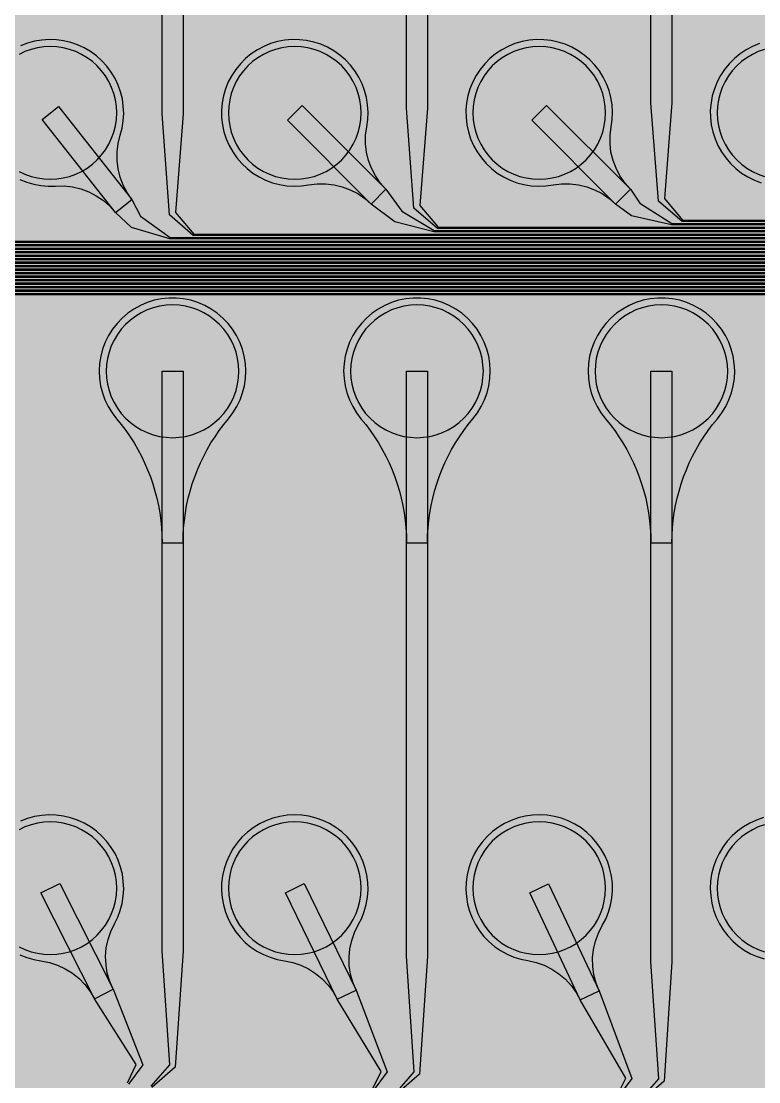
# Model space of a CAD drawing. Header units: metres. Extents: x -7240 to 10960, y -29667 to 1823.
# Drawn here: x 6306 to 7362, y -19170 to -17651 of the extents above; entities that cross this region are included whole.
import ezdxf

# ---------------------------------------------------------------- set-up
doc = ezdxf.new("R2010")
doc.units = ezdxf.units.M
for name, color, linetype in [('Metal1', 4, 'CONTINUOUS'), ('Polyimide', 7, 'CONTINUOUS'), ('Polyimide_Negative', 5, 'CONTINUOUS')]:
    doc.layers.add(name, color=color, linetype=linetype)

msp = doc.modelspace()

# ---------------------------------------------------------------- hatches: boundary and pattern name
at = {"layer": 'Polyimide'}
msp.add_hatch(color=7, dxfattribs=at).paths.add_polyline_path([(4088.5, -11806.9), (4098.7, -11851.2), (4115.6, -11893.5), (4138.6, -11932.7), (4167.4, -11968), (4201.1, -11998.5), (4239, -12023.6), (4280.3, -12042.7), (4349.2, -12073.7), (4413.2, -12113.8), (4471.3, -12162), (4522.3, -12217.7), (4565.4, -12279.7), (4599.7, -12346.9), (4624.7, -12418.2), (4639.9, -12492.2), (4645, -12567.5), (4639.9, -12642.8), (4624.7, -12716.8), (4599.7, -12788.1), (4565.4, -12855.3), (4522.3, -12917.3), (4471.3, -12973), (4413.2, -13021.2), (4349.2, -13061.3), (4280.3, -13092.3), (4239, -13111.4), (4201.1, -13136.5), (4167.4, -13167), (4138.6, -13202.3), (4115.6, -13241.5), (4098.7, -13283.8), (4088.5, -13328.1), (4085, -13373.5), (4085, -13567.5), (4099.4, -13861.6), (4142.6, -14152.8), (4214.2, -14438.4), (4313.4, -14715.5), (4439.2, -14981.7), (4590.6, -15234.2), (4766, -15470.7), (4963.7, -15688.8), (5181.8, -15886.5), (5418.3, -16061.9), (5670.8, -16213.3), (5936.9, -16339.1), (6214.1, -16438.3), (6499.7, -16509.9), (6790.9, -16553.1), (7085, -16567.5), (9960.4, -16567.5), (10038.8, -16571.4), (10116.4, -16582.9), (10192.6, -16601.9), (10266.5, -16628.4), (10337.5, -16662), (10404.8, -16702.3), (10467.9, -16749.1), (10526.1, -16801.8), (10578.8, -16860), (10625.6, -16923), (10665.9, -16990.4), (10699.5, -17061.4), (10725.9, -17135.3), (10745, -17211.4), (10756.5, -17289.1), (10760.4, -17367.5), (10760.4, -21957.3), (10721.6, -22012.9), (10686, -22070.6), (10653.6, -22130.1), (10624.5, -22191.4), (10598.9, -22254.2), (10576.8, -22318.2), (10558.3, -22383.5), (10543.4, -22449.6), (10532.2, -22516.5), (10524.7, -22583.8), (10521, -22651.5), (10521, -22719.3), (10524.7, -22787), (10532.2, -22854.4), (10543.4, -22921.2), (10558.3, -22987.4), (10576.8, -23052.6), (10598.9, -23116.7), (10624.5, -23179.5), (10653.6, -23240.7), (10686, -23300.3), (10721.6, -23357.9), (10760.4, -23413.5), (10760.4, -28667.5), (10756.5, -28745.9), (10745, -28823.6), (10725.9, -28899.7), (10699.5, -28973.6), (10665.9, -29044.6), (10625.6, -29112), (10578.8, -29175), (10526.1, -29233.2), (10467.9, -29285.9), (10404.8, -29332.7), (10337.5, -29373), (10266.5, -29406.6), (10192.6, -29433.1), (10116.4, -29452.1), (10038.8, -29463.6), (9960.4, -29467.5), (-6239.6, -29467.5), (-6318, -29463.6), (-6395.7, -29452.1), (-6471.9, -29433.1), (-6545.8, -29406.6), (-6616.7, -29373), (-6684.1, -29332.7), (-6747.1, -29285.9), (-6805.3, -29233.2), (-6858, -29175), (-6904.8, -29112), (-6945.2, -29044.6), (-6978.7, -28973.6), (-7005.2, -28899.7), (-7024.3, -28823.6), (-7035.8, -28745.9), (-7039.6, -28667.5), (-7039.6, -23426.3), (-6999.4, -23370.1), (-6962.3, -23311.6), (-6928.7, -23251.2), (-6898.5, -23189), (-6871.8, -23125.1), (-6848.8, -23059.9), (-6829.5, -22993.4), (-6814, -22926), (-6802.4, -22857.8), (-6794.6, -22789.1), (-6790.7, -22720), (-6790.7, -22650.8), (-6794.6, -22581.8), (-6802.4, -22513), (-6814, -22444.8), (-6829.5, -22377.4), (-6848.8, -22311), (-6871.8, -22245.7), (-6898.5, -22181.9), (-6928.7, -22119.7), (-6962.3, -22059.2), (-6999.4, -22000.8), (-7039.6, -21944.5), (-7039.6, -17367.5), (-7035.8, -17289.1), (-7024.3, -17211.4), (-7005.2, -17135.3), (-6978.7, -17061.4), (-6945.2, -16990.4), (-6904.8, -16923), (-6858, -16860), (-6805.3, -16801.8), (-6747.1, -16749.1), (-6684.1, -16702.3), (-6616.7, -16662), (-6545.8, -16628.4), (-6471.9, -16601.9), (-6395.7, -16582.9), (-6318, -16571.4), (-6239.6, -16567.5), (-3334, -16567.5), (-3039.9, -16553.1), (-2748.7, -16509.9), (-2463.1, -16438.3), (-2185.9, -16339.1), (-1919.8, -16213.3), (-1667.3, -16061.9), (-1430.8, -15886.5), (-1212.7, -15688.8), (-1015, -15470.7), (-839.6, -15234.2), (-688.2, -14981.7), (-562.4, -14715.5), (-463.2, -14438.4), (-391.6, -14152.8), (-348.4, -13861.6), (-334, -13567.5), (-334, -13373.5), (-337.5, -13328.1), (-347.7, -13283.8), (-364.6, -13241.5), (-387.6, -13202.3), (-416.4, -13167), (-450.1, -13136.5), (-488, -13111.4), (-529.3, -13092.3), (-529.3, -13092.3), (-598.2, -13061.3), (-662.2, -13021.2), (-720.3, -12973), (-771.3, -12917.3), (-814.4, -12855.3), (-848.7, -12788.1), (-873.7, -12716.8), (-888.9, -12642.8), (-894, -12567.5), (-888.9, -12492.2), (-873.7, -12418.2), (-848.7, -12346.9), (-814.4, -12279.7), (-771.3, -12217.7), (-720.3, -12162), (-662.2, -12113.8), (-598.2, -12073.7), (-529.3, -12042.7), (-488, -12023.6), (-450.1, -11998.5), (-416.4, -11968), (-387.6, -11932.7), (-364.6, -11893.5), (-347.7, -11851.2), (-337.5, -11806.9), (-334, -11761.5), (-334, -11074.3), (-337.5, -11028.9), (-347.7, -10984.6), (-364.6, -10942.4), (-387.6, -10903.1), (-416.4, -10867.8), (-450.1, -10837.3), (-488, -10812.2), (-529.3, -10793.2), (-529.3, -10793.2), (-598.2, -10762.1), (-662.2, -10722.1), (-720.3, -10673.8), (-771.3, -10618.1), (-814.4, -10556.1), (-848.7, -10488.9), (-873.7, -10417.6), (-888.9, -10343.7), (-894, -10268.3), (-888.9, -10193), (-873.7, -10119), (-848.7, -10047.8), (-814.4, -9980.5), (-771.3, -9918.5), (-720.3, -9862.9), (-662.2, -9814.6), (-598.2, -9774.6), (-529.3, -9743.5), (-488, -9724.5), (-450.1, -9699.4), (-416.4, -9668.8), (-387.6, -9633.5), (-364.6, -9594.3), (-347.7, -9552), (-337.5, -9507.7), (-334, -9462.4), (-334, -8775.1), (-337.5, -8729.8), (-347.7, -8685.5), (-364.6, -8643.2), (-387.6, -8604), (-416.4, -8568.7), (-450.1, -8538.1), (-488, -8513), (-529.3, -8494), (-529.3, -8494), (-598.2, -8462.9), (-662.2, -8422.9), (-720.3, -8374.6), (-771.3, -8319), (-814.4, -8257), (-848.7, -8189.7), (-873.7, -8118.5), (-888.9, -8044.5), (-894, -7969.2), (-888.9, -7893.8), (-873.7, -7819.9), (-848.7, -7748.6), (-814.4, -7681.4), (-771.3, -7619.4), (-720.3, -7563.7), (-662.2, -7515.4), (-598.2, -7475.4), (-529.3, -7444.3), (-529.3, -7444.3), (-488, -7425.3), (-450.1, -7400.2), (-416.4, -7369.7), (-387.6, -7334.4), (-364.6, -7295.1), (-347.7, -7252.9), (-337.5, -7208.6), (-334, -7163.2), (-334, -6476), (-337.5, -6430.6), (-347.7, -6386.3), (-364.6, -6344), (-387.6, -6304.8), (-416.4, -6269.5), (-450.1, -6239), (-488, -6213.9), (-529.3, -6194.8), (-529.3, -6194.8), (-598.2, -6163.8), (-662.2, -6123.7), (-720.3, -6075.5), (-771.3, -6019.8), (-814.4, -5957.8), (-848.7, -5890.6), (-873.7, -5819.3), (-888.9, -5745.3), (-894, -5670), (-888.9, -5594.7), (-873.7, -5520.7), (-848.7, -5449.4), (-814.4, -5382.2), (-771.3, -5320.2), (-720.3, -5264.5), (-662.2, -5216.3), (-598.2, -5176.2), (-529.3, -5145.2), (-529.3, -5145.2), (-488, -5126.1), (-450.1, -5101), (-416.4, -5070.5), (-387.6, -5035.2), (-364.6, -4996), (-347.7, -4953.7), (-337.5, -4909.4), (-334, -4864), (-334, 380), (-334, 1522.5), (-289, 1522.5), (-288.8, 1515.6), (-288.1, 1508.8), (-287, 1502), (-285.4, 1495.3), (-283.4, 1488.7), (-281, 1482.3), (-278.2, 1476.1), (-274.9, 1470), (-271.3, 1464.2), (-267.3, 1458.6), (-262.9, 1453.3), (-258.2, 1448.3), (-253.2, 1443.6), (-247.9, 1439.2), (-242.3, 1435.2), (-236.5, 1431.6), (-230.4, 1428.3), (-224.2, 1425.5), (-217.8, 1423.1), (-211.2, 1421.1), (-204.5, 1419.5), (-197.7, 1418.4), (-190.9, 1417.7), (-184, 1417.5), (-177.1, 1417.7), (-170.3, 1418.4), (-163.5, 1419.5), (-156.8, 1421.1), (-150.2, 1423.1), (-143.8, 1425.5), (-137.6, 1428.3), (-131.5, 1431.6), (-125.7, 1435.2), (-120.1, 1439.2), (-114.8, 1443.6), (-109.8, 1448.3), (-105.1, 1453.3), (-100.7, 1458.6), (-96.7, 1464.2), (-93.1, 1470), (-89.8, 1476.1), (-87, 1482.3), (-84.6, 1488.7), (-82.6, 1495.3), (-81, 1502), (-79.9, 1508.8), (-79.2, 1515.6), (-79, 1522.5), (1786, 1522.5), (3835, 1522.5), (3835.2, 1529), (3835.9, 1535.6), (3836.9, 1542), (3838.4, 1548.4), (3840.3, 1554.6), (3842.6, 1560.8), (3845.3, 1566.7), (3848.4, 1572.5), (3851.9, 1578.1), (3855.7, 1583.4), (3859.8, 1588.4), (3864.3, 1593.2), (3869.1, 1597.7), (3874.1, 1601.8), (3879.4, 1605.6), (3885, 1609.1), (3890.8, 1612.2), (3896.7, 1614.9), (3902.9, 1617.2), (3909.1, 1619.1), (3915.5, 1620.6), (3921.9, 1621.6), (3928.5, 1622.3), (3935, 1622.5), (3941.5, 1622.3), (3948.1, 1621.6), (3954.5, 1620.6), (3960.9, 1619.1), (3967.1, 1617.2), (3973.3, 1614.9), (3979.2, 1612.2), (3985, 1609.1), (3990.6, 1605.6), (3995.9, 1601.8), (4000.9, 1597.7), (4005.7, 1593.2), (4010.2, 1588.4), (4014.3, 1583.4), (4018.1, 1578.1), (4021.6, 1572.5), (4024.7, 1566.7), (4027.4, 1560.8), (4029.7, 1554.6), (4031.6, 1548.4), (4033.1, 1542), (4034.1, 1535.6), (4034.8, 1529), (4035, 1522.5), (4085, 1522.5), (4085, 380), (4085, 330), (4085, -4864), (4088.5, -4909.4), (4098.7, -4953.7), (4115.6, -4996), (4138.6, -5035.2), (4167.4, -5070.5), (4201.1, -5101), (4239, -5126.1), (4280.3, -5145.2), (4280.3, -5145.2), (4349.2, -5176.2), (4413.2, -5216.3), (4471.3, -5264.5), (4522.3, -5320.2), (4565.4, -5382.2), (4599.7, -5449.4), (4624.7, -5520.7), (4639.9, -5594.7), (4645, -5670), (4639.9, -5745.3), (4624.7, -5819.3), (4599.7, -5890.6), (4565.4, -5957.8), (4522.3, -6019.8), (4471.3, -6075.5), (4413.2, -6123.7), (4349.2, -6163.8), (4280.3, -6194.8), (4239, -6213.9), (4201.1, -6239), (4167.4, -6269.5), (4138.6, -6304.8), (4115.6, -6344), (4098.7, -6386.3), (4088.5, -6430.6), (4085, -6476), (4085, -11761.5), (4088.5, -11806.9)])

# ---------------------------------------------------------------- linework, layer by layer
at = {"layer": 'Metal1'}
for points in [[(9321.9, -19226.6), (9321.9, -18067.4), (9292.5, -18038), (3752.5, -18038), (3718.9, -18008.6), (3707.9, -17848), (3707.9, -17042.5), (3737.9, -17042.5), (3737.9, -17848), (3726.8, -18005.4), (3753.3, -18036), (9293.3, -18036), (9323.9, -18066.6), (9323.9, -19227.4)], [(9331.9, -19236.6), (9331.9, -18057.4), (9302.5, -18028), (4102.5, -18028), (4068.9, -17998.6), (4057.9, -17840), (4057.9, -17042.5), (4087.9, -17042.5), (4087.9, -17840), (4076.9, -17995.4), (4103.3, -18026), (9303.3, -18026), (9333.9, -18056.6), (9333.9, -19237.4)], [(9341.9, -19246.6), (9341.9, -18047.4), (9312.5, -18018), (4452.5, -18018), (4418.9, -17988.7), (4407.9, -17832), (4407.9, -17042.5), (4437.9, -17042.5), (4437.9, -17832), (4426.9, -17985.3), (4453.3, -18016), (9313.3, -18016), (9343.9, -18046.6), (9343.9, -19247.4)], [(9351.9, -19256.6), (9351.9, -18037.4), (9322.5, -18008), (4802.5, -18008), (4768.8, -17978.7), (4757.9, -17824), (4757.9, -17042.5), (4787.9, -17042.5), (4787.9, -17824), (4776.9, -17975.3), (4803.3, -18006), (9323.3, -18006), (9353.9, -18036.6), (9353.9, -19257.4)], [(9361.9, -19266.6), (9361.9, -18027.4), (9332.5, -17998), (5152.5, -17998), (5118.8, -17968.7), (5107.9, -17816), (5107.9, -17042.5), (5137.9, -17042.5), (5137.9, -17816), (5126.9, -17965.3), (5153.3, -17996), (9333.3, -17996), (9363.9, -18026.6), (9363.9, -19267.4)], [(9371.9, -19276.6), (9371.9, -18017.4), (9342.5, -17988), (5502.5, -17988), (5468.8, -17958.7), (5457.9, -17808), (5457.9, -17042.5), (5487.9, -17042.5), (5487.9, -17808), (5477, -17955.3), (5503.3, -17986), (9343.3, -17986), (9373.9, -18016.6), (9373.9, -19277.4)], [(9381.9, -19286.6), (9381.9, -18007.4), (9352.5, -17978), (5852.5, -17978), (5818.7, -17948.7), (5807.9, -17800), (5807.9, -17042.5), (5837.9, -17042.5), (5837.9, -17800), (5827, -17945.3), (5853.3, -17976), (9353.3, -17976), (9383.9, -18006.6), (9383.9, -19287.4)], [(9391.9, -19296.6), (9391.9, -17997.4), (9362.5, -17968), (6202.5, -17968), (6168.7, -17938.7), (6157.9, -17792), (6157.9, -17042.5), (6187.9, -17042.5), (6187.9, -17792), (6177, -17935.3), (6203.3, -17966), (9363.3, -17966), (9393.9, -17996.6), (9393.9, -19297.4)], [(9401.9, -19306.6), (9401.9, -17987.4), (9372.5, -17958), (6552.5, -17958), (6518.7, -17928.7), (6507.9, -17784), (6507.9, -17042.5), (6537.9, -17042.5), (6537.9, -17784), (6527.1, -17925.3), (6553.3, -17956), (9373.3, -17956), (9403.9, -17986.6), (9403.9, -19307.4)], [(9411.9, -19316.6), (9411.9, -17977.4), (9382.5, -17948), (6902.5, -17948), (6868.6, -17918.8), (6857.9, -17776), (6857.9, -17042.5), (6887.9, -17042.5), (6887.9, -17776), (6877.1, -17915.2), (6903.3, -17946), (9383.3, -17946), (9413.9, -17976.6), (9413.9, -19317.4)], [(9421.9, -19326.6), (9421.9, -17967.4), (9392.5, -17938), (7252.5, -17938), (7218.6, -17908.8), (7207.9, -17768), (7207.9, -17042.5), (7237.9, -17042.5), (7237.9, -17768), (7227.1, -17905.2), (7253.3, -17936), (9393.3, -17936), (9423.9, -17966.6), (9423.9, -19327.4)], [(6304.3, -17878), (6314, -17881.9), (6324.1, -17884.8), (6334.4, -17886.6), (6344.8, -17887.5), (6355.3, -17887.2), (6367.5, -17887.1), (6379.6, -17888.5), (6391.5, -17891.3), (6402.9, -17895.5), (6413.7, -17901.1), (6423.8, -17908), (6432.9, -17916.1), (6441, -17925.2), (6464.6, -17906.6), (6464.6, -17906.6), (6457.7, -17896.6), (6452, -17885.8), (6447.7, -17874.4), (6444.8, -17862.6), (6443.4, -17850.5), (6443.4, -17838.3), (6444.9, -17826.2), (6447.9, -17814.4), (6450.6, -17804.3), (6452.3, -17793.9), (6452.9, -17783.5), (6452.4, -17773), (6451, -17762.6), (6448.5, -17752.4), (6445, -17742.6), (6440.5, -17733.1), (6435.1, -17724.1), (6428.9, -17715.7), (6421.8, -17707.9), (6414, -17700.9), (6405.5, -17694.8), (6396.5, -17689.4), (6387, -17685.1), (6377.1, -17681.6), (6366.9, -17679.2), (6356.5, -17677.9), (6346, -17677.5), (6335.6, -17678.2), (6325.2, -17680), (6315.1, -17682.7), (6305.4, -17686.5)], [(7363.2, -17683.4), (7353.5, -17687.3), (7344.3, -17692.2), (7335.5, -17698), (7327.4, -17704.6), (7320, -17712.1), (7313.4, -17720.2), (7307.6, -17728.9), (7302.7, -17738.2), (7298.7, -17747.9), (7295.8, -17757.9), (7293.9, -17768.2), (7292.9, -17778.7), (7293.1, -17789.1), (7294.3, -17799.6), (7296.5, -17809.8), (7299.7, -17819.8), (7303.9, -17829.4), (7309.1, -17838.5), (7315.1, -17847.1), (7321.9, -17855), (7329.5, -17862.2), (7337.8, -17868.6), (7346.7, -17874.2), (7356.1, -17878.8), (7365.9, -17882.5)], [(9316.9, -19221.6), (9316.9, -18072.4), (9287.5, -18043), (3718.8, -18043), (3670.3, -18019.9), (3615.8, -17938.7), (3534.7, -17789.7), (3561.1, -17775.3), (3642.2, -17924.4), (3679.2, -18011.4), (3719.4, -18041), (9288.3, -18041), (9318.9, -18071.6), (9318.9, -19222.4)], [(9326.9, -19231.6), (9326.9, -18062.4), (9297.5, -18033), (4068.8, -18033), (4019.7, -18010.4), (3968.4, -17937.6), (3884.8, -17789.9), (3910.9, -17775.1), (3994.5, -17922.8), (4028.9, -18001.4), (4069.4, -18031), (9298.3, -18031), (9328.9, -18061.6), (9328.9, -19232.4)], [(9336.9, -19241.6), (9336.9, -18052.4), (9307.5, -18023), (4418.8, -18023), (4369.1, -18001), (4321.1, -17936.3), (4235, -17790.1), (4260.8, -17774.9), (4347, -17921.1), (4378.6, -17991.3), (4419.4, -18021), (9308.3, -18021), (9338.9, -18051.6), (9338.9, -19242.4)], [(9346.9, -19251.6), (9346.9, -18042.4), (9317.5, -18013), (4768.8, -18013), (4718.4, -17991.7), (4674, -17934.9), (4585.1, -17790.4), (4610.7, -17774.6), (4699.6, -17919.2), (4728.4, -17981.2), (4769.3, -18011), (9318.3, -18011), (9348.9, -18041.6), (9348.9, -19252.4)], [(9356.9, -19261.6), (9356.9, -18032.4), (9327.5, -18003), (5118.8, -18003), (5067.6, -17982.4), (5027.1, -17933.3), (4935.3, -17790.6), (4960.5, -17774.4), (5052.3, -17917.1), (5078.1, -17971.1), (5119.3, -18001), (9328.3, -18001), (9358.9, -18031.6), (9358.9, -19262.4)], [(9366.9, -19271.6), (9366.9, -18022.4), (9337.5, -17993), (5468.8, -17993), (5416.8, -17973.3), (5380.3, -17931.6), (5285.4, -17790.9), (5310.3, -17774.1), (5405.2, -17914.8), (5427.8, -17961), (5469.3, -17991), (9338.3, -17991), (9368.9, -18021.6), (9368.9, -19272.4)], [(9376.9, -19281.6), (9376.9, -18012.4), (9347.5, -17983), (5818.8, -17983), (5765.9, -17964.2), (5733.7, -17929.7), (5635.6, -17791.2), (5660.1, -17773.8), (5758.2, -17912.4), (5777.6, -17950.8), (5819.3, -17981), (9348.3, -17981), (9378.9, -18011.6), (9378.9, -19282.4)], [(9386.9, -19291.6), (9386.9, -18002.4), (9357.5, -17973), (6168.9, -17973), (6115, -17955.3), (6087.3, -17927.5), (5985.8, -17791.5), (6009.9, -17773.5), (6111.3, -17909.6), (6127.3, -17940.6), (6169.3, -17971), (9358.3, -17971), (9388.9, -18001.6), (9388.9, -19292.4)], [(9396.9, -19301.6), (9396.9, -17992.4), (9367.5, -17963), (6518.9, -17963), (6464, -17946.5), (6441, -17925.2), (6336.1, -17791.8), (6359.7, -17773.2), (6464.6, -17906.6), (6477.1, -17930.3), (6519.3, -17961), (9368.3, -17961), (9398.9, -17991.6), (9398.9, -19302.4)], [(9406.9, -19311.6), (9406.9, -17982.4), (9377.5, -17953), (6897.2, -17953), (6841, -17938.5), (6807.3, -17913.1), (6687.3, -17793.1), (6708.5, -17771.9), (6828.5, -17891.9), (6851.3, -17923), (6897.6, -17951), (9378.3, -17951), (9408.9, -17981.6), (9408.9, -19312.4)], [(9416.9, -19321.6), (9416.9, -17972.4), (9387.5, -17943), (7237.2, -17943), (7180.2, -17929.7), (7157.3, -17913.1), (7037.3, -17793.1), (7058.5, -17771.9), (7178.5, -17891.9), (7192.1, -17911.8), (7237.6, -17941), (9388.3, -17941), (9418.9, -17971.6), (9418.9, -19322.4)], [(6492.5, -19176), (6519, -19145.4), (6507.9, -18982), (6507.9, -18152.5), (6537.9, -18152.5), (6537.9, -18982), (6526.7, -19148.6), (6493.3, -19178)], [(6842.5, -19186), (6869, -19155.4), (6857.9, -18990), (6857.9, -18152.5), (6887.9, -18152.5), (6887.9, -18990), (6876.7, -19158.6), (6843.3, -19188)], [(7192.5, -19196), (7219.1, -19165.4), (7207.9, -18998), (7207.9, -18152.5), (7237.9, -18152.5), (7237.9, -18998), (7226.7, -19168.6), (7193.3, -19198)], [(6304.4, -18988.1), (6314.1, -18991.9), (6324.2, -18994.8), (6334.5, -18996.6), (6346.5, -18998.9), (6358.1, -19002.7), (6369.1, -19007.8), (6379.5, -19014.2), (6389, -19021.8), (6397.5, -19030.5), (6404.9, -19040.2), (6411, -19050.7), (6437.8, -19037.2), (6437.8, -19037.2), (6433, -19026), (6429.5, -19014.3), (6427.6, -19002.3), (6427.1, -18990.1), (6428, -18978), (6430.5, -18966.1), (6434.4, -18954.5), (6439.6, -18943.5), (6444.3, -18934.1), (6447.9, -18924.3), (6450.6, -18914.2), (6452.3, -18903.8), (6452.9, -18893.4), (6452.4, -18882.9), (6451, -18872.5), (6448.5, -18862.3), (6444.9, -18852.5), (6440.5, -18843), (6435.1, -18834), (6428.8, -18825.6), (6421.7, -18817.9), (6413.9, -18810.9), (6405.5, -18804.7), (6396.4, -18799.4), (6386.9, -18795), (6377, -18791.6), (6366.8, -18789.2), (6356.4, -18787.8), (6345.9, -18787.5), (6335.5, -18788.2), (6325.1, -18790), (6315, -18792.8), (6305.3, -18796.5)], [(7369, -18791.5), (7359.1, -18794.9), (7349.6, -18799.3), (7340.5, -18804.5), (7332, -18810.7), (7324.2, -18817.7), (7317.1, -18825.4), (7310.8, -18833.8), (7305.4, -18842.7), (7300.9, -18852.2), (7297.4, -18862.1), (7294.8, -18872.2), (7293.3, -18882.6), (7292.9, -18893.1), (7293.5, -18903.5), (7295.1, -18913.9), (7297.7, -18924), (7301.4, -18933.9), (7306, -18943.3), (7311.5, -18952.2), (7317.9, -18960.5), (7325, -18968.1), (7332.9, -18975), (7341.5, -18981.1), (7350.6, -18986.3), (7360.2, -18990.5), (7370.1, -18993.8)], [(6458.5, -19171), (6470.9, -19145), (6411, -19050.7), (6334.5, -18899.3), (6361.3, -18885.7), (6437.8, -19037.2), (6480.2, -19145.4), (6459.6, -19173)], [(6808.5, -19181), (6821.5, -19154.8), (6758.8, -19051.6), (6684.4, -18899.1), (6711.4, -18885.9), (6785.8, -19038.5), (6830.4, -19155.3), (6809.6, -19183)], [(7158.5, -19191), (7172, -19164.6), (7106.7, -19052.4), (7034.3, -18898.9), (7061.4, -18886.1), (7133.8, -19039.6), (7180.6, -19165.1), (7159.6, -19193)]]:
    msp.add_lwpolyline(points, dxfattribs=at)
for points in [[(6828.5, -17891.9), (6820.4, -17882.8), (6813.5, -17872.7), (6807.9, -17861.9), (6803.6, -17850.5), (6800.7, -17838.7), (6799.3, -17826.6), (6799.4, -17814.4), (6801, -17802.3), (6802.5, -17791.9), (6802.9, -17781.5), (6802.2, -17771), (6800.6, -17760.7), (6797.9, -17750.5), (6794.2, -17740.7), (6789.6, -17731.3), (6784, -17722.4), (6777.6, -17714.2), (6770.4, -17706.6), (6762.4, -17699.7), (6753.9, -17693.7), (6744.7, -17688.5), (6735.1, -17684.3), (6725.2, -17681.1), (6714.9, -17678.9), (6704.5, -17677.7), (6694, -17677.6), (6683.6, -17678.5), (6673.3, -17680.4), (6663.2, -17683.4), (6653.5, -17687.3), (6644.3, -17692.2), (6635.5, -17698), (6627.4, -17704.6), (6620, -17712.1), (6613.4, -17720.2), (6607.6, -17728.9), (6602.7, -17738.2), (6598.7, -17747.9), (6595.8, -17757.9), (6593.9, -17768.2), (6592.9, -17778.7), (6593.1, -17789.1), (6594.3, -17799.6), (6596.5, -17809.8), (6599.7, -17819.8), (6603.9, -17829.4), (6609.1, -17838.5), (6615.1, -17847.1), (6621.9, -17855), (6629.5, -17862.2), (6637.8, -17868.6), (6646.7, -17874.2), (6656.1, -17878.8), (6665.9, -17882.5), (6676, -17885.2), (6686.4, -17886.9), (6696.8, -17887.5), (6707.3, -17887.1), (6717.7, -17885.6), (6729.8, -17884), (6742, -17884), (6754.1, -17885.4), (6765.9, -17888.2), (6777.3, -17892.5), (6788.1, -17898.1), (6798.1, -17905), (6807.3, -17913.1), (6828.5, -17891.9)], [(7178.5, -17891.9), (7170.4, -17882.8), (7163.5, -17872.7), (7157.9, -17861.9), (7153.6, -17850.5), (7150.7, -17838.7), (7149.3, -17826.6), (7149.4, -17814.4), (7151, -17802.3), (7152.5, -17791.9), (7152.9, -17781.5), (7152.2, -17771), (7150.6, -17760.7), (7147.9, -17750.5), (7144.2, -17740.7), (7139.6, -17731.3), (7134, -17722.4), (7127.6, -17714.2), (7120.4, -17706.6), (7112.4, -17699.7), (7103.9, -17693.7), (7094.7, -17688.5), (7085.1, -17684.3), (7075.2, -17681.1), (7064.9, -17678.9), (7054.5, -17677.7), (7044, -17677.6), (7033.6, -17678.5), (7023.3, -17680.4), (7013.2, -17683.4), (7003.5, -17687.3), (6994.3, -17692.2), (6985.5, -17698), (6977.4, -17704.6), (6970, -17712.1), (6963.4, -17720.2), (6957.6, -17728.9), (6952.7, -17738.2), (6948.7, -17747.9), (6945.8, -17757.9), (6943.9, -17768.2), (6942.9, -17778.7), (6943.1, -17789.1), (6944.3, -17799.6), (6946.5, -17809.8), (6949.7, -17819.8), (6953.9, -17829.4), (6959.1, -17838.5), (6965.1, -17847.1), (6971.9, -17855), (6979.5, -17862.2), (6987.8, -17868.6), (6996.7, -17874.2), (7006.1, -17878.8), (7015.9, -17882.5), (7026, -17885.2), (7036.4, -17886.9), (7046.8, -17887.5), (7057.3, -17887.1), (7067.7, -17885.6), (7079.8, -17884), (7092, -17884), (7104.1, -17885.4), (7115.9, -17888.2), (7127.3, -17892.5), (7138.1, -17898.1), (7148.1, -17905), (7157.3, -17913.1), (7178.5, -17891.9)], [(6537.9, -18398.1), (6538.1, -18387.3), (6538.7, -18376.6), (6539.8, -18365.9), (6541.2, -18355.3), (6543.1, -18344.7), (6545.4, -18334.2), (6548.1, -18323.9), (6551.2, -18313.6), (6554.7, -18303.4), (6558.6, -18293.4), (6562.8, -18283.6), (6567.5, -18273.9), (6572.5, -18264.4), (6577.9, -18255.1), (6583.7, -18246.1), (6589.8, -18237.3), (6596.2, -18228.7), (6603, -18220.4), (6609.4, -18211.9), (6615, -18202.9), (6619.6, -18193.3), (6623.2, -18183.4), (6625.8, -18173.1), (6627.4, -18162.6), (6627.9, -18152), (6627.3, -18141.4), (6625.6, -18130.9), (6622.9, -18120.7), (6619.2, -18110.8), (6614.5, -18101.3), (6608.9, -18092.3), (6602.4, -18083.9), (6595, -18076.2), (6587, -18069.3), (6578.3, -18063.3), (6569, -18058.2), (6559.2, -18054), (6549.1, -18050.8), (6538.7, -18048.7), (6528.2, -18047.6), (6517.6, -18047.6), (6507, -18048.7), (6496.6, -18050.8), (6486.5, -18054), (6476.8, -18058.2), (6467.5, -18063.3), (6458.8, -18069.3), (6450.7, -18076.2), (6443.4, -18083.9), (6436.9, -18092.3), (6431.2, -18101.3), (6426.5, -18110.8), (6422.8, -18120.7), (6420.1, -18130.9), (6418.5, -18141.4), (6417.9, -18152), (6418.4, -18162.6), (6419.9, -18173.1), (6422.5, -18183.4), (6426.1, -18193.3), (6430.8, -18202.9), (6436.3, -18211.9), (6442.7, -18220.4), (6449.5, -18228.7), (6456, -18237.3), (6462.1, -18246.1), (6467.8, -18255.1), (6473.2, -18264.4), (6478.3, -18273.9), (6482.9, -18283.6), (6487.2, -18293.4), (6491.1, -18303.4), (6494.6, -18313.6), (6497.7, -18323.9), (6500.4, -18334.2), (6502.7, -18344.7), (6504.5, -18355.3), (6506, -18365.9), (6507, -18376.6), (6507.7, -18387.3), (6507.9, -18398.1), (6537.9, -18398.1)], [(6887.9, -18398.1), (6888.1, -18387.3), (6888.7, -18376.6), (6889.8, -18365.9), (6891.2, -18355.3), (6893.1, -18344.7), (6895.4, -18334.2), (6898.1, -18323.9), (6901.2, -18313.6), (6904.7, -18303.4), (6908.6, -18293.4), (6912.8, -18283.6), (6917.5, -18273.9), (6922.5, -18264.4), (6927.9, -18255.1), (6933.7, -18246.1), (6939.8, -18237.3), (6946.2, -18228.7), (6953, -18220.4), (6959.4, -18211.9), (6965, -18202.9), (6969.6, -18193.3), (6973.2, -18183.4), (6975.8, -18173.1), (6977.4, -18162.6), (6977.9, -18152), (6977.3, -18141.4), (6975.6, -18130.9), (6972.9, -18120.7), (6969.2, -18110.8), (6964.5, -18101.3), (6958.9, -18092.3), (6952.4, -18083.9), (6945, -18076.2), (6937, -18069.3), (6928.3, -18063.3), (6919, -18058.2), (6909.2, -18054), (6899.1, -18050.8), (6888.7, -18048.7), (6878.2, -18047.6), (6867.6, -18047.6), (6857, -18048.7), (6846.6, -18050.8), (6836.5, -18054), (6826.8, -18058.2), (6817.5, -18063.3), (6808.8, -18069.3), (6800.7, -18076.2), (6793.4, -18083.9), (6786.9, -18092.3), (6781.2, -18101.3), (6776.5, -18110.8), (6772.8, -18120.7), (6770.1, -18130.9), (6768.5, -18141.4), (6767.9, -18152), (6768.4, -18162.6), (6769.9, -18173.1), (6772.5, -18183.4), (6776.1, -18193.3), (6780.8, -18202.9), (6786.3, -18211.9), (6792.7, -18220.4), (6799.5, -18228.7), (6806, -18237.3), (6812.1, -18246.1), (6817.8, -18255.1), (6823.2, -18264.4), (6828.3, -18273.9), (6832.9, -18283.6), (6837.2, -18293.4), (6841.1, -18303.4), (6844.6, -18313.6), (6847.7, -18323.9), (6850.4, -18334.2), (6852.7, -18344.7), (6854.5, -18355.3), (6856, -18365.9), (6857, -18376.6), (6857.7, -18387.3), (6857.9, -18398.1), (6887.9, -18398.1)], [(7237.9, -18398.1), (7238.1, -18387.3), (7238.7, -18376.6), (7239.8, -18365.9), (7241.2, -18355.3), (7243.1, -18344.7), (7245.4, -18334.2), (7248.1, -18323.9), (7251.2, -18313.6), (7254.7, -18303.4), (7258.6, -18293.4), (7262.8, -18283.6), (7267.5, -18273.9), (7272.5, -18264.4), (7277.9, -18255.1), (7283.7, -18246.1), (7289.8, -18237.3), (7296.2, -18228.7), (7303, -18220.4), (7309.4, -18211.9), (7315, -18202.9), (7319.6, -18193.3), (7323.2, -18183.4), (7325.8, -18173.1), (7327.4, -18162.6), (7327.9, -18152), (7327.3, -18141.4), (7325.6, -18130.9), (7322.9, -18120.7), (7319.2, -18110.8), (7314.5, -18101.3), (7308.9, -18092.3), (7302.4, -18083.9), (7295, -18076.2), (7287, -18069.3), (7278.3, -18063.3), (7269, -18058.2), (7259.2, -18054), (7249.1, -18050.8), (7238.7, -18048.7), (7228.2, -18047.6), (7217.6, -18047.6), (7207, -18048.7), (7196.6, -18050.8), (7186.5, -18054), (7176.8, -18058.2), (7167.5, -18063.3), (7158.8, -18069.3), (7150.7, -18076.2), (7143.4, -18083.9), (7136.9, -18092.3), (7131.2, -18101.3), (7126.5, -18110.8), (7122.8, -18120.7), (7120.1, -18130.9), (7118.5, -18141.4), (7117.9, -18152), (7118.4, -18162.6), (7119.9, -18173.1), (7122.5, -18183.4), (7126.1, -18193.3), (7130.8, -18202.9), (7136.3, -18211.9), (7142.7, -18220.4), (7149.5, -18228.7), (7156, -18237.3), (7162.1, -18246.1), (7167.8, -18255.1), (7173.2, -18264.4), (7178.3, -18273.9), (7182.9, -18283.6), (7187.2, -18293.4), (7191.1, -18303.4), (7194.6, -18313.6), (7197.7, -18323.9), (7200.4, -18334.2), (7202.7, -18344.7), (7204.5, -18355.3), (7206, -18365.9), (7207, -18376.6), (7207.7, -18387.3), (7207.9, -18398.1), (7237.9, -18398.1)], [(6785.8, -19038.5), (6781.1, -19027.2), (6777.8, -19015.5), (6776, -19003.4), (6775.7, -18991.2), (6776.8, -18979.1), (6779.5, -18967.2), (6783.5, -18955.7), (6788.9, -18944.8), (6793.7, -18935.5), (6797.5, -18925.7), (6800.3, -18915.6), (6802.1, -18905.3), (6802.8, -18894.8), (6802.6, -18884.4), (6801.2, -18874), (6798.9, -18863.8), (6795.5, -18853.8), (6791.2, -18844.3), (6785.9, -18835.2), (6779.7, -18826.7), (6772.8, -18818.9), (6765.1, -18811.8), (6756.7, -18805.5), (6747.7, -18800.1), (6738.3, -18795.6), (6728.4, -18792), (6718.2, -18789.5), (6707.9, -18788), (6697.4, -18787.5), (6686.9, -18788.1), (6676.6, -18789.7), (6666.4, -18792.3), (6656.6, -18795.9), (6647.2, -18800.5), (6638.3, -18806.1), (6630, -18812.4), (6622.3, -18819.6), (6615.4, -18827.5), (6609.4, -18836), (6604.2, -18845.1), (6599.9, -18854.7), (6596.6, -18864.7), (6594.4, -18874.9), (6593.1, -18885.3), (6592.9, -18895.8), (6593.8, -18906.2), (6595.7, -18916.5), (6598.6, -18926.6), (6602.5, -18936.3), (6607.3, -18945.6), (6613.1, -18954.4), (6619.6, -18962.5), (6627, -18970), (6635.1, -18976.7), (6643.8, -18982.5), (6653, -18987.4), (6662.7, -18991.4), (6672.8, -18994.5), (6683, -18996.4), (6695, -18998.9), (6706.5, -19002.8), (6717.5, -19008), (6727.8, -19014.6), (6737.2, -19022.4), (6745.6, -19031.2), (6752.8, -19041), (6758.8, -19051.6), (6785.8, -19038.5)], [(7133.8, -19039.6), (7129.3, -19028.3), (7126.2, -19016.5), (7124.5, -19004.4), (7124.4, -18992.3), (7125.7, -18980.1), (7128.5, -18968.3), (7132.7, -18956.8), (7138.2, -18946), (7143.1, -18936.7), (7147, -18927), (7150, -18917), (7151.9, -18906.7), (7152.8, -18896.2), (7152.7, -18885.7), (7151.5, -18875.3), (7149.2, -18865.1), (7146, -18855.1), (7141.8, -18845.5), (7136.6, -18836.4), (7130.6, -18827.8), (7123.7, -18819.9), (7116.1, -18812.7), (7107.8, -18806.3), (7098.9, -18800.8), (7089.5, -18796.1), (7079.7, -18792.4), (7069.6, -18789.8), (7059.3, -18788.1), (7048.8, -18787.5), (7038.3, -18787.9), (7027.9, -18789.4), (7017.8, -18791.9), (7007.9, -18795.4), (6998.4, -18799.9), (6989.4, -18805.3), (6981, -18811.5), (6973.3, -18818.6), (6966.3, -18826.4), (6960.1, -18834.9), (6954.8, -18843.9), (6950.4, -18853.4), (6947, -18863.3), (6944.6, -18873.5), (6943.2, -18883.9), (6942.9, -18894.4), (6943.6, -18904.8), (6945.4, -18915.2), (6948.1, -18925.3), (6951.9, -18935.1), (6956.6, -18944.4), (6962.2, -18953.3), (6968.7, -18961.5), (6976, -18969), (6984, -18975.8), (6992.6, -18981.8), (7001.8, -18986.8), (7011.4, -18991), (7021.4, -18994.1), (7031.7, -18996.2), (7043.6, -18998.9), (7055.1, -19002.9), (7066, -19008.3), (7076.2, -19015), (7085.4, -19022.9), (7093.7, -19031.8), (7100.8, -19041.7), (7106.7, -19052.4), (7133.8, -19039.6)]]:
    msp.add_lwpolyline(points, close=True, dxfattribs=at)
at = {"layer": 'Polyimide_Negative'}
for points in [[(6303.1, -17866.3), (6311.5, -17870.3), (6320.3, -17873.4), (6329.3, -17875.7), (6338.6, -17877), (6347.9, -17877.5), (6357.2, -17877), (6366.4, -17875.7), (6375.5, -17873.4), (6384.2, -17870.3), (6392.7, -17866.3), (6400.7, -17861.5), (6408.1, -17855.9), (6415.1, -17849.7), (6421.3, -17842.8), (6426.9, -17835.3), (6431.7, -17827.3), (6435.6, -17818.9), (6438.8, -17810.1), (6441, -17801), (6442.4, -17791.8), (6442.9, -17782.5), (6442.9, -17782.5), (6442.4, -17773.2), (6441, -17764), (6438.8, -17754.9), (6435.6, -17746.1), (6431.7, -17737.7), (6426.9, -17729.7), (6421.3, -17722.2), (6415.1, -17715.3), (6408.1, -17709.1), (6400.7, -17703.5), (6392.7, -17698.7), (6384.2, -17694.7), (6375.5, -17691.6), (6366.4, -17689.3), (6357.2, -17688), (6347.9, -17687.5), (6338.6, -17688), (6329.3, -17689.3), (6320.3, -17691.6), (6311.5, -17694.7), (6303.1, -17698.7)], [(7370.3, -17691.6), (7361.5, -17694.7), (7353.1, -17698.7), (7345.1, -17703.5), (7337.6, -17709.1), (7330.7, -17715.3), (7324.4, -17722.2), (7318.9, -17729.7), (7314.1, -17737.7), (7310.1, -17746.1), (7307, -17754.9), (7304.7, -17764), (7303.3, -17773.2), (7302.9, -17782.5), (7303.3, -17791.8), (7304.7, -17801), (7307, -17810.1), (7310.1, -17818.9), (7314.1, -17827.3), (7318.9, -17835.3), (7324.4, -17842.8), (7330.7, -17849.7), (7337.6, -17855.9), (7345.1, -17861.5), (7353.1, -17866.3), (7361.5, -17870.3), (7370.3, -17873.4)], [(6303.1, -18976.3), (6311.5, -18980.3), (6320.3, -18983.4), (6329.3, -18985.7), (6338.6, -18987), (6347.9, -18987.5), (6357.2, -18987), (6366.4, -18985.7), (6375.5, -18983.4), (6384.2, -18980.3), (6392.7, -18976.3), (6400.7, -18971.5), (6408.1, -18965.9), (6415.1, -18959.7), (6421.3, -18952.8), (6426.9, -18945.3), (6431.7, -18937.3), (6435.6, -18928.9), (6438.8, -18920.1), (6441, -18911), (6442.4, -18901.8), (6442.9, -18892.5), (6442.9, -18892.5), (6442.4, -18883.2), (6441, -18874), (6438.8, -18864.9), (6435.6, -18856.1), (6431.7, -18847.7), (6426.9, -18839.7), (6421.3, -18832.2), (6415.1, -18825.3), (6408.1, -18819.1), (6400.7, -18813.5), (6392.7, -18808.7), (6384.2, -18804.7), (6375.5, -18801.6), (6366.4, -18799.3), (6357.2, -18798), (6347.9, -18797.5), (6338.6, -18798), (6329.3, -18799.3), (6320.3, -18801.6), (6311.5, -18804.7), (6303.1, -18808.7)], [(7370.3, -18801.6), (7361.5, -18804.7), (7353.1, -18808.7), (7345.1, -18813.5), (7337.6, -18819.1), (7330.7, -18825.3), (7324.4, -18832.2), (7318.9, -18839.7), (7314.1, -18847.7), (7310.1, -18856.1), (7307, -18864.9), (7304.7, -18874), (7303.3, -18883.2), (7302.9, -18892.5), (7303.3, -18901.8), (7304.7, -18911), (7307, -18920.1), (7310.1, -18928.9), (7314.1, -18937.3), (7318.9, -18945.3), (7324.4, -18952.8), (7330.7, -18959.7), (7337.6, -18965.9), (7345.1, -18971.5), (7353.1, -18976.3), (7361.5, -18980.3), (7370.3, -18983.4)]]:
    msp.add_lwpolyline(points, dxfattribs=at)
for points in [[(6792.9, -17782.5), (6792.4, -17773.2), (6791, -17764), (6788.8, -17754.9), (6785.6, -17746.1), (6781.7, -17737.7), (6776.9, -17729.7), (6771.3, -17722.2), (6765.1, -17715.3), (6758.1, -17709.1), (6750.7, -17703.5), (6742.7, -17698.7), (6734.2, -17694.7), (6725.5, -17691.6), (6716.4, -17689.3), (6707.2, -17688), (6697.9, -17687.5), (6688.6, -17688), (6679.3, -17689.3), (6670.3, -17691.6), (6661.5, -17694.7), (6653.1, -17698.7), (6645.1, -17703.5), (6637.6, -17709.1), (6630.7, -17715.3), (6624.4, -17722.2), (6618.9, -17729.7), (6614.1, -17737.7), (6610.1, -17746.1), (6607, -17754.9), (6604.7, -17764), (6603.3, -17773.2), (6602.9, -17782.5), (6603.3, -17791.8), (6604.7, -17801), (6607, -17810.1), (6610.1, -17818.9), (6614.1, -17827.3), (6618.9, -17835.3), (6624.4, -17842.8), (6630.7, -17849.7), (6637.6, -17855.9), (6645.1, -17861.5), (6653.1, -17866.3), (6661.5, -17870.3), (6670.3, -17873.4), (6679.3, -17875.7), (6688.6, -17877), (6697.9, -17877.5), (6707.2, -17877), (6716.4, -17875.7), (6725.5, -17873.4), (6734.2, -17870.3), (6742.7, -17866.3), (6750.7, -17861.5), (6758.1, -17855.9), (6765.1, -17849.7), (6771.3, -17842.8), (6776.9, -17835.3), (6781.7, -17827.3), (6785.6, -17818.9), (6788.8, -17810.1), (6791, -17801), (6792.4, -17791.8), (6792.9, -17782.5)], [(7142.9, -17782.5), (7142.4, -17773.2), (7141, -17764), (7138.8, -17754.9), (7135.6, -17746.1), (7131.7, -17737.7), (7126.9, -17729.7), (7121.3, -17722.2), (7115.1, -17715.3), (7108.1, -17709.1), (7100.7, -17703.5), (7092.7, -17698.7), (7084.2, -17694.7), (7075.5, -17691.6), (7066.4, -17689.3), (7057.2, -17688), (7047.9, -17687.5), (7038.6, -17688), (7029.3, -17689.3), (7020.3, -17691.6), (7011.5, -17694.7), (7003.1, -17698.7), (6995.1, -17703.5), (6987.6, -17709.1), (6980.7, -17715.3), (6974.4, -17722.2), (6968.9, -17729.7), (6964.1, -17737.7), (6960.1, -17746.1), (6957, -17754.9), (6954.7, -17764), (6953.3, -17773.2), (6952.9, -17782.5), (6953.3, -17791.8), (6954.7, -17801), (6957, -17810.1), (6960.1, -17818.9), (6964.1, -17827.3), (6968.9, -17835.3), (6974.4, -17842.8), (6980.7, -17849.7), (6987.6, -17855.9), (6995.1, -17861.5), (7003.1, -17866.3), (7011.5, -17870.3), (7020.3, -17873.4), (7029.3, -17875.7), (7038.6, -17877), (7047.9, -17877.5), (7057.2, -17877), (7066.4, -17875.7), (7075.5, -17873.4), (7084.2, -17870.3), (7092.7, -17866.3), (7100.7, -17861.5), (7108.1, -17855.9), (7115.1, -17849.7), (7121.3, -17842.8), (7126.9, -17835.3), (7131.7, -17827.3), (7135.6, -17818.9), (7138.8, -17810.1), (7141, -17801), (7142.4, -17791.8), (7142.9, -17782.5)], [(6617.9, -18152.5), (6617.4, -18143.2), (6616, -18134), (6613.8, -18124.9), (6610.6, -18116.1), (6606.7, -18107.7), (6601.9, -18099.7), (6596.3, -18092.2), (6590.1, -18085.3), (6583.1, -18079.1), (6575.7, -18073.5), (6567.7, -18068.7), (6559.2, -18064.7), (6550.5, -18061.6), (6541.4, -18059.3), (6532.2, -18058), (6522.9, -18057.5), (6513.6, -18058), (6504.3, -18059.3), (6495.3, -18061.6), (6486.5, -18064.7), (6478.1, -18068.7), (6470.1, -18073.5), (6462.6, -18079.1), (6455.7, -18085.3), (6449.4, -18092.2), (6443.9, -18099.7), (6439.1, -18107.7), (6435.1, -18116.1), (6432, -18124.9), (6429.7, -18134), (6428.3, -18143.2), (6427.9, -18152.5), (6428.3, -18161.8), (6429.7, -18171), (6432, -18180.1), (6435.1, -18188.9), (6439.1, -18197.3), (6443.9, -18205.3), (6449.4, -18212.8), (6455.7, -18219.7), (6462.6, -18225.9), (6470.1, -18231.5), (6478.1, -18236.3), (6486.5, -18240.3), (6495.3, -18243.4), (6504.3, -18245.7), (6513.6, -18247), (6522.9, -18247.5), (6532.2, -18247), (6541.4, -18245.7), (6550.5, -18243.4), (6559.2, -18240.3), (6567.7, -18236.3), (6575.7, -18231.5), (6583.1, -18225.9), (6590.1, -18219.7), (6596.3, -18212.8), (6601.9, -18205.3), (6606.7, -18197.3), (6610.6, -18188.9), (6613.8, -18180.1), (6616, -18171), (6617.4, -18161.8), (6617.9, -18152.5)], [(6967.9, -18152.5), (6967.4, -18143.2), (6966, -18134), (6963.8, -18124.9), (6960.6, -18116.1), (6956.7, -18107.7), (6951.9, -18099.7), (6946.3, -18092.2), (6940.1, -18085.3), (6933.1, -18079.1), (6925.7, -18073.5), (6917.7, -18068.7), (6909.2, -18064.7), (6900.5, -18061.6), (6891.4, -18059.3), (6882.2, -18058), (6872.9, -18057.5), (6863.6, -18058), (6854.3, -18059.3), (6845.3, -18061.6), (6836.5, -18064.7), (6828.1, -18068.7), (6820.1, -18073.5), (6812.6, -18079.1), (6805.7, -18085.3), (6799.4, -18092.2), (6793.9, -18099.7), (6789.1, -18107.7), (6785.1, -18116.1), (6782, -18124.9), (6779.7, -18134), (6778.3, -18143.2), (6777.9, -18152.5), (6778.3, -18161.8), (6779.7, -18171), (6782, -18180.1), (6785.1, -18188.9), (6789.1, -18197.3), (6793.9, -18205.3), (6799.4, -18212.8), (6805.7, -18219.7), (6812.6, -18225.9), (6820.1, -18231.5), (6828.1, -18236.3), (6836.5, -18240.3), (6845.3, -18243.4), (6854.3, -18245.7), (6863.6, -18247), (6872.9, -18247.5), (6882.2, -18247), (6891.4, -18245.7), (6900.5, -18243.4), (6909.2, -18240.3), (6917.7, -18236.3), (6925.7, -18231.5), (6933.1, -18225.9), (6940.1, -18219.7), (6946.3, -18212.8), (6951.9, -18205.3), (6956.7, -18197.3), (6960.6, -18188.9), (6963.8, -18180.1), (6966, -18171), (6967.4, -18161.8), (6967.9, -18152.5)], [(7317.9, -18152.5), (7317.4, -18143.2), (7316, -18134), (7313.8, -18124.9), (7310.6, -18116.1), (7306.7, -18107.7), (7301.9, -18099.7), (7296.3, -18092.2), (7290.1, -18085.3), (7283.1, -18079.1), (7275.7, -18073.5), (7267.7, -18068.7), (7259.2, -18064.7), (7250.5, -18061.6), (7241.4, -18059.3), (7232.2, -18058), (7222.9, -18057.5), (7213.6, -18058), (7204.3, -18059.3), (7195.3, -18061.6), (7186.5, -18064.7), (7178.1, -18068.7), (7170.1, -18073.5), (7162.6, -18079.1), (7155.7, -18085.3), (7149.4, -18092.2), (7143.9, -18099.7), (7139.1, -18107.7), (7135.1, -18116.1), (7132, -18124.9), (7129.7, -18134), (7128.3, -18143.2), (7127.9, -18152.5), (7128.3, -18161.8), (7129.7, -18171), (7132, -18180.1), (7135.1, -18188.9), (7139.1, -18197.3), (7143.9, -18205.3), (7149.4, -18212.8), (7155.7, -18219.7), (7162.6, -18225.9), (7170.1, -18231.5), (7178.1, -18236.3), (7186.5, -18240.3), (7195.3, -18243.4), (7204.3, -18245.7), (7213.6, -18247), (7222.9, -18247.5), (7232.2, -18247), (7241.4, -18245.7), (7250.5, -18243.4), (7259.2, -18240.3), (7267.7, -18236.3), (7275.7, -18231.5), (7283.1, -18225.9), (7290.1, -18219.7), (7296.3, -18212.8), (7301.9, -18205.3), (7306.7, -18197.3), (7310.6, -18188.9), (7313.8, -18180.1), (7316, -18171), (7317.4, -18161.8), (7317.9, -18152.5)], [(6792.9, -18892.5), (6792.4, -18883.2), (6791, -18874), (6788.8, -18864.9), (6785.6, -18856.1), (6781.7, -18847.7), (6776.9, -18839.7), (6771.3, -18832.2), (6765.1, -18825.3), (6758.1, -18819.1), (6750.7, -18813.5), (6742.7, -18808.7), (6734.2, -18804.7), (6725.5, -18801.6), (6716.4, -18799.3), (6707.2, -18798), (6697.9, -18797.5), (6688.6, -18798), (6679.3, -18799.3), (6670.3, -18801.6), (6661.5, -18804.7), (6653.1, -18808.7), (6645.1, -18813.5), (6637.6, -18819.1), (6630.7, -18825.3), (6624.4, -18832.2), (6618.9, -18839.7), (6614.1, -18847.7), (6610.1, -18856.1), (6607, -18864.9), (6604.7, -18874), (6603.3, -18883.2), (6602.9, -18892.5), (6603.3, -18901.8), (6604.7, -18911), (6607, -18920.1), (6610.1, -18928.9), (6614.1, -18937.3), (6618.9, -18945.3), (6624.4, -18952.8), (6630.7, -18959.7), (6637.6, -18965.9), (6645.1, -18971.5), (6653.1, -18976.3), (6661.5, -18980.3), (6670.3, -18983.4), (6679.3, -18985.7), (6688.6, -18987), (6697.9, -18987.5), (6707.2, -18987), (6716.4, -18985.7), (6725.5, -18983.4), (6734.2, -18980.3), (6742.7, -18976.3), (6750.7, -18971.5), (6758.1, -18965.9), (6765.1, -18959.7), (6771.3, -18952.8), (6776.9, -18945.3), (6781.7, -18937.3), (6785.6, -18928.9), (6788.8, -18920.1), (6791, -18911), (6792.4, -18901.8), (6792.9, -18892.5)], [(7142.9, -18892.5), (7142.4, -18883.2), (7141, -18874), (7138.8, -18864.9), (7135.6, -18856.1), (7131.7, -18847.7), (7126.9, -18839.7), (7121.3, -18832.2), (7115.1, -18825.3), (7108.1, -18819.1), (7100.7, -18813.5), (7092.7, -18808.7), (7084.2, -18804.7), (7075.5, -18801.6), (7066.4, -18799.3), (7057.2, -18798), (7047.9, -18797.5), (7038.6, -18798), (7029.3, -18799.3), (7020.3, -18801.6), (7011.5, -18804.7), (7003.1, -18808.7), (6995.1, -18813.5), (6987.6, -18819.1), (6980.7, -18825.3), (6974.4, -18832.2), (6968.9, -18839.7), (6964.1, -18847.7), (6960.1, -18856.1), (6957, -18864.9), (6954.7, -18874), (6953.3, -18883.2), (6952.9, -18892.5), (6953.3, -18901.8), (6954.7, -18911), (6957, -18920.1), (6960.1, -18928.9), (6964.1, -18937.3), (6968.9, -18945.3), (6974.4, -18952.8), (6980.7, -18959.7), (6987.6, -18965.9), (6995.1, -18971.5), (7003.1, -18976.3), (7011.5, -18980.3), (7020.3, -18983.4), (7029.3, -18985.7), (7038.6, -18987), (7047.9, -18987.5), (7057.2, -18987), (7066.4, -18985.7), (7075.5, -18983.4), (7084.2, -18980.3), (7092.7, -18976.3), (7100.7, -18971.5), (7108.1, -18965.9), (7115.1, -18959.7), (7121.3, -18952.8), (7126.9, -18945.3), (7131.7, -18937.3), (7135.6, -18928.9), (7138.8, -18920.1), (7141, -18911), (7142.4, -18901.8), (7142.9, -18892.5)]]:
    msp.add_lwpolyline(points, close=True, dxfattribs=at)

doc.saveas('drawing.dxf')
